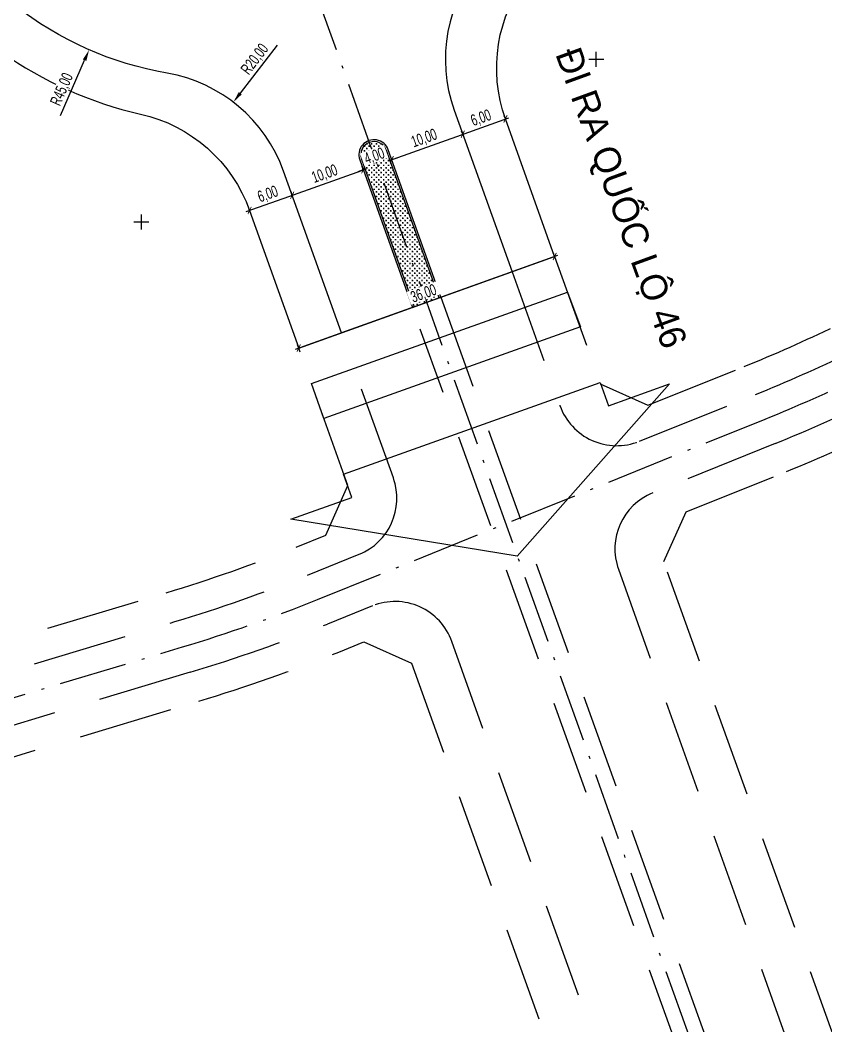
# Model space of a CAD drawing. Header units: metres. Extents: x 566107 to 571261, y 2062953 to 2068466.
# Drawn here: x 568712.3 to 568819, y 2065896.7 to 2066030 of the extents above; entities that cross this region are included whole.
import ezdxf

# ---------------------------------------------------------------- set-up
doc = ezdxf.new("R2010")
doc.units = ezdxf.units.M
doc.linetypes.add('ACAD_ISO10W100', pattern=[18.5, 12, -3, 0.5, -3])
doc.linetypes.add('HIDDEN', pattern=[0.375, 0.25, -0.125])
doc.layers.get('0').update_dxf_attribs({"linetype": 'CONTINUOUS'})
doc.layers.get('DEFPOINTS').update_dxf_attribs({"linetype": 'CONTINUOUS'})
for name, color, linetype in [('BoThamCo', 94, 'CONTINUOUS'), ('ghi_chu', 7, 'CONTINUOUS'), ('hacth sdd', 8, 'CONTINUOUS'), ('LogDg', 7, 'CONTINUOUS'), ('LogDg phu', 7, 'CONTINUOUS'), ('TimDg', 222, 'CONTINUOUS'), ('ViaHeS', 32, 'CONTINUOUS'), ('ViaHeSphu', 32, 'CONTINUOUS')]:
    doc.layers.add(name, color=color, linetype=linetype)
doc.layers.add('kt', color=37, linetype='CONTINUOUS', lineweight=25)
doc.styles.add('avantH', font='', dxfattribs={"height": 10})
doc.styles.add('KTHUOC', font='', dxfattribs={"width": 0.8})
doc.styles.get('avantH').set_extended_font_data('.VnAvantH')
doc.styles.get('KTHUOC').set_extended_font_data('.VnArial NarrowH')
doc.dimstyles.new('tien', dxfattribs={"dimscale": 0, "dimtxt": 1.5, "dimasz": 0.75, "dimexe": 0.45, "dimexo": 0, "dimgap": 0.25, "dimtad": 1, "dimzin": 1, "dimtxsty": 'KTHUOC', "dimblk1": 'ARCHTICK', "dimblk2": 'ARCHTICK', "dimsah": 1, "dimcen": 1, "dimdle": 0.45, "dimclrd": 37, "dimclre": 37, "dimclrt": 7, "dimaunit": 1, "dimadec": 0, "dimazin": 0, "dimtfac": 1, "dimtix": 1, "dimtofl": 0, "dimtmove": 2, "dimatfit": 3, "dimldrblk": 'ARCHTICK', "dimfxl": 0, "dimtolj": 1, "dimtzin": 1, "dimarcsym": 0})

# ---------------------------------------------------------------- blocks, each defined once
blk = doc.blocks.new('_ArchTick')
at = {"color": 0, "linetype": 'ByBlock', "const_width": 0.15}
blk.add_lwpolyline([(-0.5, -0.5), (0.5, 0.5)], dxfattribs=at)
blk = doc.blocks.new('*D339')
at = {"layer": 'DEFPOINTS', "color": 0, "transparency": 16777216}
for p in [(568783.11, 2065998.64, 0), (568783.11, 2065998.64), (568749.21, 2065986.52, 0)]:
    blk.add_point(p, dxfattribs=at)
at = {"layer": 'kt', "color": 37, "lineweight": -2, "transparency": 16777216}
for p, q in [((568748.79, 2065986.37), (568783.53, 2065998.8)), ((568783.11, 2065998.64), (568782.96, 2065999.07)), ((568749.21, 2065986.52), (568749.06, 2065986.94))]:
    blk.add_line(p, q, dxfattribs=at)
at = {"layer": 'kt', "color": 37, "lineweight": -2, "transparency": 16777216, "xscale": 0.75, "yscale": 0.75, "zscale": 0.75}
for p, rotation in [((568783.11, 2065998.64), 19.68329106438892), ((568749.21, 2065986.52), 199.6832910643889)]:
    blk.add_blockref('_ArchTick', p, dxfattribs=dict(at, rotation=rotation))
at = {"layer": 'kt', "color": 7, "transparency": 16777216, "insert": (568765.78, 2065993.66), "char_height": 1.5, "attachment_point": 5, "rotation": 19.6833, "style": 'KTHUOC', "bg_fill": 3, "box_fill_scale": 1.1, "bg_fill_color": 256, "bg_fill_true_color": 13158600, "bg_fill_transparency": 0}
blk.add_mtext('\\A1;36,00 ', dxfattribs=at)
blk = doc.blocks.new('*D391')
at = {"layer": 'DEFPOINTS', "color": 0, "transparency": 16777216}
for p in [(568731.76, 2066088.76), (568739.44, 2066067.27), (568731.59, 2066057.67), (568652.73, 2066033.61), (569076.66, 2065124.59)]:
    blk.add_point(p, dxfattribs=at)
at = {"layer": 'kt', "color": 37, "lineweight": -2, "transparency": 16777216}
blk.add_arc((568739.44, 2066067.27), 12.4, 208.1508, 282.7498, dxfattribs=at)
at = {"layer": 'kt', "color": 37, "transparency": 16777216}
for points in [[(568728.28, 2066061.32), (568728.73, 2066061.53), (568727.88, 2066062.78)], [(568742.11, 2066055.42), (568742.25, 2066054.94), (568743.62, 2066055.6)]]:
    blk.add_solid(points, dxfattribs=at)
at = {"layer": 'kt', "color": 7, "transparency": 16777216, "insert": (568734.77, 2066057.03), "char_height": 1.5, "attachment_point": 5, "rotation": 335.4503, "style": 'KTHUOC', "bg_fill": 3, "box_fill_scale": 1.1, "bg_fill_color": 256, "bg_fill_true_color": 13158600, "bg_fill_transparency": 0}
blk.add_mtext("\\A1;88°28' ", dxfattribs=at)
blk = doc.blocks.new('*D590')
at = {"layer": 'DEFPOINTS', "color": 0, "transparency": 16777216}
for p in [(568748.35, 2066006.76), (568748.35, 2066006.76), (568742.7, 2066004.74, 0)]:
    blk.add_point(p, dxfattribs=at)
at = {"layer": 'kt', "color": 37, "lineweight": -2, "transparency": 16777216}
for p, q in [((568742.27, 2066004.59), (568748.77, 2066006.91)), ((568748.35, 2066006.76), (568748.19, 2066007.19)), ((568742.7, 2066004.74), (568742.54, 2066005.16))]:
    blk.add_line(p, q, dxfattribs=at)
at = {"layer": 'kt', "color": 37, "lineweight": -2, "transparency": 16777216, "xscale": 0.75, "yscale": 0.75, "zscale": 0.75}
for p, rotation in [((568748.35, 2066006.76), 19.68329106426458), ((568742.7, 2066004.74), 199.6832910642646)]:
    blk.add_blockref('_ArchTick', p, dxfattribs=dict(at, rotation=rotation))
at = {"layer": 'kt', "color": 7, "transparency": 16777216, "insert": (568745.14, 2066006.83), "char_height": 1.5, "attachment_point": 5, "rotation": 19.6833, "style": 'KTHUOC', "bg_fill": 3, "box_fill_scale": 1.1, "bg_fill_color": 256, "bg_fill_true_color": 13158600, "bg_fill_transparency": 0}
blk.add_mtext('\\A1;6,00 ', dxfattribs=at)
blk = doc.blocks.new('*D591')
at = {"layer": 'DEFPOINTS', "color": 0, "transparency": 16777216}
for p in [(568757.76, 2066010.13), (568757.76, 2066010.13), (568748.35, 2066006.76)]:
    blk.add_point(p, dxfattribs=at)
at = {"layer": 'kt', "color": 37, "lineweight": -2, "transparency": 16777216}
for p, q in [((568747.92, 2066006.61), (568758.18, 2066010.28)), ((568757.76, 2066010.13), (568757.61, 2066010.55)), ((568748.35, 2066006.76), (568748.19, 2066007.19))]:
    blk.add_line(p, q, dxfattribs=at)
at = {"layer": 'kt', "color": 37, "lineweight": -2, "transparency": 16777216, "xscale": 0.75, "yscale": 0.75, "zscale": 0.75}
for p, rotation in [((568757.76, 2066010.13), 19.68329106426462), ((568748.35, 2066006.76), 199.6832910642646)]:
    blk.add_blockref('_ArchTick', p, dxfattribs=dict(at, rotation=rotation))
at = {"layer": 'kt', "color": 7, "transparency": 16777216, "insert": (568752.67, 2066009.52), "char_height": 1.5, "attachment_point": 5, "rotation": 19.6833, "style": 'KTHUOC', "bg_fill": 3, "box_fill_scale": 1.1, "bg_fill_color": 256, "bg_fill_true_color": 13158600, "bg_fill_transparency": 0}
blk.add_mtext('\\A1;10,00 ', dxfattribs=at)
blk = doc.blocks.new('*D592')
at = {"layer": 'kt', "color": 37, "lineweight": -2, "transparency": 16777216}
for p, q in [((568761.53, 2066011.48), (568761.38, 2066011.9)), ((568761.53, 2066011.48), (568762.23, 2066011.73)), ((568757.76, 2066010.13), (568757.61, 2066010.55)), ((568757.76, 2066010.13), (568757.06, 2066009.88))]:
    blk.add_line(p, q, dxfattribs=at)
at = {"layer": 'kt', "color": 37, "lineweight": -2, "transparency": 16777216, "xscale": 0.75, "yscale": 0.75, "zscale": 0.75}
for p, rotation in [((568761.53, 2066011.48), 199.6832910642646), ((568757.76, 2066010.13), 19.68329106426462)]:
    blk.add_blockref('_ArchTick', p, dxfattribs=dict(at, rotation=rotation))
at = {"layer": 'kt', "color": 7, "transparency": 16777216, "insert": (568759.26, 2066011.88), "char_height": 1.5, "attachment_point": 5, "rotation": 19.6833, "style": 'KTHUOC', "bg_fill": 3, "box_fill_scale": 1.1, "bg_fill_color": 256, "bg_fill_true_color": 13158600, "bg_fill_transparency": 0}
blk.add_mtext('\\A1;4,00 ', dxfattribs=at)
at = {"layer": 'DEFPOINTS', "color": 0, "transparency": 16777216}
for p in [(568761.53, 2066011.48), (568761.53, 2066011.48), (568757.76, 2066010.13)]:
    blk.add_point(p, dxfattribs=at)
blk = doc.blocks.new('*D593')
at = {"layer": 'DEFPOINTS', "color": 0, "transparency": 16777216}
for p in [(568770.94, 2066014.85), (568770.94, 2066014.85), (568761.53, 2066011.48)]:
    blk.add_point(p, dxfattribs=at)
at = {"layer": 'kt', "color": 37, "lineweight": -2, "transparency": 16777216}
for p, q in [((568761.1, 2066011.33), (568771.37, 2066015)), ((568770.94, 2066014.85), (568770.79, 2066015.27)), ((568761.53, 2066011.48), (568761.38, 2066011.9))]:
    blk.add_line(p, q, dxfattribs=at)
at = {"layer": 'kt', "color": 37, "lineweight": -2, "transparency": 16777216, "xscale": 0.75, "yscale": 0.75, "zscale": 0.75}
for p, rotation in [((568770.94, 2066014.85), 19.68329106426462), ((568761.53, 2066011.48), 199.6832910642646)]:
    blk.add_blockref('_ArchTick', p, dxfattribs=dict(at, rotation=rotation))
at = {"layer": 'kt', "color": 7, "transparency": 16777216, "insert": (568765.85, 2066014.24), "char_height": 1.5, "attachment_point": 5, "rotation": 19.6833, "style": 'KTHUOC', "bg_fill": 3, "box_fill_scale": 1.1, "bg_fill_color": 256, "bg_fill_true_color": 13158600, "bg_fill_transparency": 0}
blk.add_mtext('\\A1;10,00 ', dxfattribs=at)
blk = doc.blocks.new('*D594')
at = {"layer": 'DEFPOINTS', "color": 0, "transparency": 16777216}
for p in [(568776.59, 2066016.87), (568776.59, 2066016.87), (568770.94, 2066014.85)]:
    blk.add_point(p, dxfattribs=at)
at = {"layer": 'kt', "color": 37, "lineweight": -2, "transparency": 16777216}
for p, q in [((568770.52, 2066014.69), (568777.02, 2066017.02)), ((568776.59, 2066016.87), (568776.44, 2066017.29)), ((568770.94, 2066014.85), (568770.79, 2066015.27))]:
    blk.add_line(p, q, dxfattribs=at)
at = {"layer": 'kt', "color": 37, "lineweight": -2, "transparency": 16777216, "xscale": 0.75, "yscale": 0.75, "zscale": 0.75}
for p, rotation in [((568776.59, 2066016.87), 19.68329106426462), ((568770.94, 2066014.85), 199.6832910642646)]:
    blk.add_blockref('_ArchTick', p, dxfattribs=dict(at, rotation=rotation))
at = {"layer": 'kt', "color": 7, "transparency": 16777216, "insert": (568773.38, 2066016.93), "char_height": 1.5, "attachment_point": 5, "rotation": 19.6833, "style": 'KTHUOC', "bg_fill": 3, "box_fill_scale": 1.1, "bg_fill_color": 256, "bg_fill_true_color": 13158600, "bg_fill_transparency": 0}
blk.add_mtext('\\A1;6,00 ', dxfattribs=at)
blk = doc.blocks.new('*D631')
at = {"layer": 'DEFPOINTS', "color": 0, "transparency": 16777216}
for p in [(568769.82, 2066031.57), (568788.63, 2066024.78)]:
    blk.add_point(p, dxfattribs=at)
at = {"layer": 'kt', "color": 37, "lineweight": -2, "transparency": 16777216}
for p, q in [((568760.88, 2066034.8), (568768.41, 2066032.08)), ((568788.63, 2066023.78), (568788.63, 2066025.78)), ((568787.63, 2066024.78), (568789.63, 2066024.78))]:
    blk.add_line(p, q, dxfattribs=at)
at = {"layer": 'kt', "color": 37, "transparency": 16777216}
blk.add_solid([(568768.49, 2066032.32), (568768.32, 2066031.85), (568769.82, 2066031.57)], dxfattribs=at)
at = {"layer": 'kt', "color": 7, "transparency": 16777216, "insert": (568764.33, 2066034.77), "char_height": 1.5, "attachment_point": 5, "rotation": 340.1468, "style": 'KTHUOC', "bg_fill": 3, "box_fill_scale": 1.1, "bg_fill_color": 256, "bg_fill_true_color": 13158600, "bg_fill_transparency": 0}
blk.add_mtext('\\A1;R20,00 ', dxfattribs=at)
blk = doc.blocks.new('*D632')
at = {"layer": 'DEFPOINTS', "color": 0, "transparency": 16777216}
for p in [(568740.55, 2066019.09), (568728.37, 2066003.22)]:
    blk.add_point(p, dxfattribs=at)
at = {"layer": 'kt', "color": 37, "lineweight": -2, "transparency": 16777216}
for p, q in [((568746.34, 2066026.62), (568741.47, 2066020.27)), ((568728.37, 2066002.22), (568728.37, 2066004.22)), ((568727.37, 2066003.22), (568729.37, 2066003.22))]:
    blk.add_line(p, q, dxfattribs=at)
at = {"layer": 'kt', "color": 37, "transparency": 16777216}
blk.add_solid([(568741.27, 2066020.43), (568741.66, 2066020.12), (568740.55, 2066019.09)], dxfattribs=at)
at = {"layer": 'kt', "color": 7, "transparency": 16777216, "insert": (568743.45, 2066024.74), "char_height": 1.5, "attachment_point": 5, "rotation": 52.4726, "style": 'KTHUOC', "bg_fill": 3, "box_fill_scale": 1.1, "bg_fill_color": 256, "bg_fill_true_color": 13158600, "bg_fill_transparency": 0}
blk.add_mtext('\\A1;R20,00 ', dxfattribs=at)
blk = doc.blocks.new('*D633')
at = {"layer": 'DEFPOINTS', "color": 0, "transparency": 16777216}
for p in [(568739.44, 2066067.27), (568721.45, 2066026.03)]:
    blk.add_point(p, dxfattribs=at)
at = {"layer": 'kt', "color": 37, "lineweight": -2, "transparency": 16777216}
for p, q in [((568739.44, 2066066.27), (568739.44, 2066068.27)), ((568738.44, 2066067.27), (568740.44, 2066067.27)), ((568717.65, 2066017.32), (568720.85, 2066024.65))]:
    blk.add_line(p, q, dxfattribs=at)
at = {"layer": 'kt', "color": 37, "transparency": 16777216}
blk.add_solid([(568720.62, 2066024.75), (568721.08, 2066024.55), (568721.45, 2066026.03)], dxfattribs=at)
at = {"layer": 'kt', "color": 7, "transparency": 16777216, "insert": (568717.9, 2066020.76), "char_height": 1.5, "attachment_point": 5, "rotation": 66.4271, "style": 'KTHUOC', "bg_fill": 3, "box_fill_scale": 1.1, "bg_fill_color": 256, "bg_fill_true_color": 13158600, "bg_fill_transparency": 0}
blk.add_mtext('\\A1;R45,00 ', dxfattribs=at)

msp = doc.modelspace()

# ---------------------------------------------------------------- hatches: boundary and pattern name
at = {"layer": 'hacth sdd'}
h = msp.add_hatch(dxfattribs=at)
h.set_pattern_fill('CROSS', color=64, scale=0.05, style=0)
h.set_pattern_definition([(0, (568757.52588, 2065991.9924), (0.3175, 0.3175), [0.15875, -0.47625]), (90, (568757.60526, 2065991.91304), (-0.3175, 0.3175), [0.15875, -0.47625])])
edge = h.paths.add_edge_path()
edge.add_line((568764.515, 2065991.992), (568767.81, 2065993.171))
edge.add_line((568767.81, 2065993.171), (568760.821, 2066012.709))
edge.add_arc((568759.173, 2066012.119), 1.75, 19.68325, 199.68325)
edge.add_line((568757.526, 2066011.53), (568764.515, 2065991.992))
at = {"layer": 'LogDg'}
h = msp.add_hatch(dxfattribs=at)
h.set_pattern_fill('ANGLE', color=256, style=0)
h.set_pattern_definition([(0, (568007.678, 2065792.737), (0, 6.985), [5.08, -1.905]), (90, (568007.678, 2065792.737), (-6.985, 4e-16), [5.08, -1.905])])
edge = h.paths.add_edge_path()
edge.add_arc((568759.173, 2066012.119), 2, 19.68336, 199.68262)
edge.add_arc((568759.173, 2066012.119), 2, 19.68316, 199.68282, ccw=False)

# ---------------------------------------------------------------- linework, layer by layer
at = {"layer": 'BoThamCo'}
msp.add_lwpolyline([(568764.515, 2065991.992), (568767.81, 2065993.171), (568760.821, 2066012.709, 1), (568757.526, 2066011.53)], format="xyb", close=True, dxfattribs=at)
at = {"layer": 'LogDg'}
for points in [[(568983.033, 2066187.998), (568875.552, 2066125.55, 0.3897719), (568872.341, 2066115.209), (568891.581, 2066074.571), (568886.158, 2066072.004), (568867.712, 2066110.964, 0.439085), (568856.462, 2066114.458), (568842.977, 2066106.623, -0.0134524), (568795.182, 2066080.547, 0.2629259), (568784.334, 2066064.134, -0.1620678), (568773.496, 2066037.856, 0.2703229), (568769.799, 2066018.044), (568777.462, 2065996.624), (568754.864, 2065988.54), (568747.201, 2066009.96, 0.2703246), (568731.777, 2066022.932)], [(568731.777, 2066022.932, -0.1246658), (568711.594, 2066031.927, 0.2629368), (568692.15, 2066034.926, -0.0093449), (568656.521, 2066022.224), (568551.613, 2065987.017, 0.4052568), (568542.025, 2065968.463), (568550.923, 2065938.978), (568539.435, 2065935.51), (568530.909, 2065963.762, 0.4232274), (568511.776, 2065973.648), (568425.403, 2065944.662, 0.4065199), (568420.3, 2065934.733), (568434.533, 2065888.3), (568425.929, 2065885.662), (568411.888, 2065931.466, 0.4219493), (568401.694, 2065936.705), (568275.221, 2065894.261, 0.3468311), (568269.797, 2065885.971), (568270.818, 2065874.448, 0.1098508), (568280.271, 2065844.652), (568275.082, 2065841.639, -0.1098508), (568264.842, 2065873.919), (568264.286, 2065880.185, 0.4849671), (568253.772, 2065887.064)]]:
    msp.add_lwpolyline(points, format="xyb", dxfattribs=at)
msp.add_lwpolyline([(568764.28, 2065991.908), (568768.046, 2065993.255), (568761.056, 2066012.793, 1.0000024), (568757.29, 2066011.446)], format="xyb", close=True, dxfattribs=at)
at = {"layer": 'LogDg', "ltscale": 0.75}
for points in [[(568750.898, 2065981.811), (568784.795, 2065993.937), (568786.517, 2065989.343), (568752.552, 2065977.189)], [(568790.221, 2065978.88), (568798.31, 2065981.773), (568778.161, 2065958.922), (568748.166, 2065963.832), (568756.255, 2065966.726), (568755.153, 2065969.807), (568789.119, 2065981.961)]]:
    msp.add_lwpolyline(points, close=True, dxfattribs=at)
at = {"layer": 'LogDg phu', "linetype": 'HIDDEN', "ltscale": 50}
for points in [[(568777.462, 2065996.624), (568783.807, 2065978.886, 0.4259033), (568794.331, 2065974.161), (568809.707, 2065980.361, 0.017204), (568822.063, 2065985.845), (568900.217, 2066023.8, 0.4113138), (568903.952, 2066034.419), (568886.158, 2066072.004)], [(568768.046, 2065993.255), (568815.511, 2065860.568), (568854.188, 2065752.447, -1.0146211), (568850.403, 2065751.154, 1.0146211), (568854.188, 2065752.447), (568815.511, 2065860.568)], [(568550.923, 2065938.978), (568560.611, 2065906.878, 0.41385), (568570.572, 2065901.528), (568732.798, 2065950.268, 0.0228584), (568750.388, 2065956.443), (568757.204, 2065959.191, 0.4026197), (568761.744, 2065969.305), (568755.641, 2065986.366)], [(568591.597, 2065804.206, 0.4118436), (568601.506, 2065798.84), (568793.597, 2065855.121, 0.431462), (568798.88, 2065865.492), (568769.497, 2065947.632, 0.4259033), (568758.973, 2065952.357), (568753.006, 2065949.95, -0.0228584), (568734.812, 2065943.564), (568572.613, 2065894.832, 0.4145773), (568567.256, 2065884.859), (568591.597, 2065804.206)]]:
    msp.add_lwpolyline(points, format="xyb", dxfattribs=at)
msp.add_lwpolyline([(568812.325, 2065973.869), (568796.1, 2065967.327, 0.4026197), (568791.56, 2065957.213), (568822.268, 2065871.369, 0.397173), (568832.05, 2065866.387), (568951.481, 2065901.378, 0.4451382), (568956.633, 2065912.093), (568922.568, 2065995.1), (568913.795, 2066013.63, 0.4171193), (568903.069, 2066017.403), (568825.121, 2065979.548, -0.017204)], format="xyb", close=True, dxfattribs=at)
msp.add_lwpolyline([(568850.423, 2065751.1), (568765.314, 2065989.017)], dxfattribs=at)
at = {"layer": 'TimDg', "linetype": 'ACAD_ISO10W100', "ltscale": 0.75}
for points in [[(569091.243, 2064877.603), (569098.083, 2065004.259, 0.1155759), (569076.661, 2065124.595), (568731.759, 2066088.757), (568594.342, 2066468.69), (568350.743, 2067214.647), (568115.139, 2067803.004)], [(568558.185, 2065894.152), (568733.805, 2065946.916, 0.0228584), (568751.697, 2065953.197), (568811.016, 2065977.115, 0.017204), (568823.592, 2065982.697), (569064.377, 2066099.631, 0.01782), (569076.966, 2066106.31), (569234.224, 2066197.054)]]:
    msp.add_lwpolyline(points, format="xyb", dxfattribs=at)
at = {"layer": 'ViaHeS', "elevation": 0}
msp.add_lwpolyline([(568709.856, 2066025.734, 0.0997504), (568728.253, 2066017.517, -0.256949), (568742.696, 2066004.74), (568749.214, 2065986.519), (568783.111, 2065998.645), (568776.593, 2066016.866, -0.256949), (568779.655, 2066035.904, 0.1369183), (568790.088, 2066061.259, -0.2491929), (568800.789, 2066076.68, 0.0126585), (568845.991, 2066101.435), (568859.638, 2066109.364)], format="xyb", dxfattribs=at)
at = {"layer": 'ViaHeSphu', "linetype": 'HIDDEN', "ltscale": 50}
for points in [[(568783.111, 2065998.645), (568789.147, 2065981.771), (568795.468, 2065978.933), (568808.211, 2065984.071, 0.017204), (568820.316, 2065989.443), (568898.434, 2066027.38), (568900.792, 2066034.084), (568883.446, 2066070.72)], [(568813.821, 2065970.16, 0.017204), (568826.868, 2065975.95), (568904.853, 2066013.822), (568911.49, 2066011.488), (568919.822, 2065993.888), (568953.685, 2065911.374), (568950.785, 2065905.343), (568834.026, 2065871.134), (568827.543, 2065874.436), (568797.572, 2065958.221), (568800.525, 2065964.798), (568813.821, 2065970.16)], [(568556.668, 2065940.711), (568566.065, 2065909.571), (568572.299, 2065906.223), (568731.647, 2065954.099, 0.0228584), (568748.892, 2065960.152), (568752.779, 2065961.72), (568755.732, 2065968.297), (568749.214, 2065986.519)], [(568764.157, 2065944.747), (568792.936, 2065864.296), (568789.822, 2065858.183), (568722.151, 2065838.356), (568603.291, 2065803.532), (568597.048, 2065806.913), (568573.289, 2065885.638), (568576.633, 2065891.863), (568735.963, 2065939.733, 0.0228584), (568754.502, 2065946.241), (568757.835, 2065947.585), (568764.157, 2065944.747)]]:
    msp.add_lwpolyline(points, format="xyb", dxfattribs=at)

# ---------------------------------------------------------------- texts
at = {"layer": 'ghi_chu', "style": 'avantH'}
msp.add_text('®i ra quèc lé 46', height=3.5, rotation=290, dxfattribs=at).set_placement((568783.159, 2066025.491, 0))

# ---------------------------------------------------------------- next in the draw order: dimensions: what is measured, and where the dimension line sits
at = {"layer": 'kt'}
dim = msp.add_aligned_dim(p1=(568749.214, 2065986.519, 0), p2=(568783.111, 2065998.645, 0), distance=0, dimstyle='tien', override={"dimscale": 1, "dimpost": ' '}, dxfattribs=at)
dim.commit()
dim.dimension.update_dxf_attribs({"geometry": '*D339', "text_midpoint": (568765.778, 2065993.658)})

# ---------------------------------------------------------------- next in the draw order: dimensions: what is measured, and where the dimension line sits
dim = msp.add_angular_dim_2l(base=(568731.589, 2066057.675), line1=((569076.661, 2065124.595), (568731.759, 2066088.757)), line2=((568652.728, 2066033.609), (568739.443, 2066067.274)), dimstyle='tien', override={"dimscale": 1, "dimasz": 1.5, "dimpost": ' ', "dimadec": 2, "dimazin": 1}, dxfattribs=at)
dim.commit()
dim.dimension.update_dxf_attribs({"geometry": '*D391', "text_midpoint": (568734.765, 2066057.031)})

# ---------------------------------------------------------------- next in the draw order: dimensions: what is measured, and where the dimension line sits
dim = msp.add_radius_dim(center=(568788.63, 2066024.781), mpoint=(568769.819, 2066031.573), dimstyle='tien', override={"dimscale": 1, "dimasz": 1.5, "dimpost": ' ', "dimadec": 2, "dimazin": 1}, dxfattribs=at)
dim.commit()
dim.dimension.update_dxf_attribs({"geometry": '*D631', "text_midpoint": (568764.329, 2066034.77)})
dim = msp.add_aligned_dim(p1=(568742.696, 2066004.74, 0), p2=(568748.345, 2066006.761), distance=0, dimstyle='tien', override={"dimscale": 1, "dimpost": ' '}, dxfattribs=at)
dim.commit()
dim.dimension.update_dxf_attribs({"geometry": '*D590', "text_midpoint": (568745.136, 2066006.827)})

# ---------------------------------------------------------------- next in the draw order: dimensions: what is measured, and where the dimension line sits
dim = msp.add_radius_dim(center=(568728.37, 2066003.224), mpoint=(568740.553, 2066019.085), dimstyle='tien', override={"dimscale": 1, "dimasz": 1.5, "dimpost": ' ', "dimadec": 2, "dimazin": 1}, dxfattribs=at)
dim.commit()
dim.dimension.update_dxf_attribs({"geometry": '*D632', "text_midpoint": (568743.453, 2066024.738)})
dim = msp.add_linear_dim(base=(568757.761, 2066010.13), p1=(568748.345, 2066006.761), p2=(568757.761, 2066010.13), angle=199.68329, dimstyle='tien', override={"dimscale": 1, "dimpost": ' '}, dxfattribs=at)
dim.commit()
dim.dimension.update_dxf_attribs({"geometry": '*D591', "text_midpoint": (568752.668, 2066009.522)})

# ---------------------------------------------------------------- next in the draw order: dimensions: what is measured, and where the dimension line sits
dim = msp.add_radius_dim(center=(568739.443, 2066067.274), mpoint=(568721.447, 2066026.029), dimstyle='tien', override={"dimscale": 1, "dimasz": 1.5, "dimpost": ' ', "dimadec": 2, "dimazin": 1}, dxfattribs=at)
dim.commit()
dim.dimension.update_dxf_attribs({"geometry": '*D633', "text_midpoint": (568717.9, 2066020.757)})
dim = msp.add_linear_dim(base=(568761.527, 2066011.477), p1=(568757.761, 2066010.13), p2=(568761.527, 2066011.477), angle=199.68329, dimstyle='tien', override={"dimscale": 1, "dimpost": ' '}, dxfattribs=at)
dim.commit()
dim.dimension.update_dxf_attribs({"geometry": '*D592', "text_midpoint": (568759.259, 2066011.879)})

# ---------------------------------------------------------------- next in the draw order: dimensions: what is measured, and where the dimension line sits
dim = msp.add_linear_dim(base=(568770.943, 2066014.845), p1=(568761.527, 2066011.477), p2=(568770.943, 2066014.845), angle=199.68329, dimstyle='tien', override={"dimscale": 1, "dimpost": ' '}, dxfattribs=at)
dim.commit()
dim.dimension.update_dxf_attribs({"geometry": '*D593', "text_midpoint": (568765.85, 2066014.237)})

# ---------------------------------------------------------------- next in the draw order: dimensions: what is measured, and where the dimension line sits
dim = msp.add_linear_dim(base=(568776.593, 2066016.866), p1=(568770.943, 2066014.845), p2=(568776.593, 2066016.866), angle=199.68329, dimstyle='tien', override={"dimscale": 1, "dimpost": ' '}, dxfattribs=at)
dim.commit()
dim.dimension.update_dxf_attribs({"geometry": '*D594', "text_midpoint": (568773.383, 2066016.932)})

doc.saveas('drawing.dxf')
